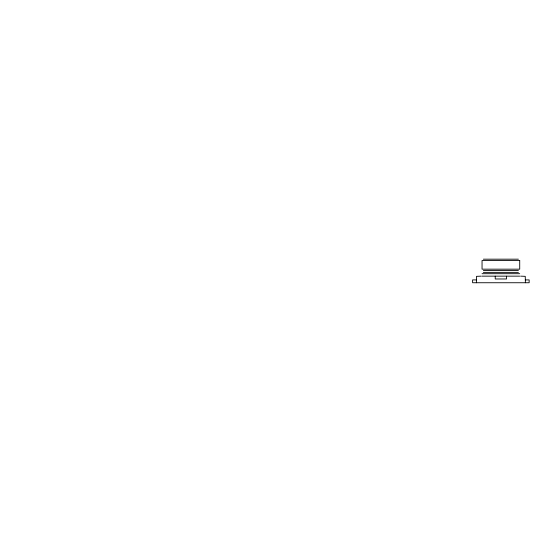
<?xml version="1.0" encoding="UTF-8"?>
<svg xmlns="http://www.w3.org/2000/svg" width="557" height="557" viewBox="0 0 557 557"><rect width="100%" height="100%" fill="white"/><g stroke="black" fill="none" stroke-linecap="round" stroke-linejoin="round"><path stroke-width="0.84" d="M481.151 276.147L476.514 276.349L476.381 282.74M483.365 259.186L518.393 259.179M483.365 270.493L518.393 270.486M483.365 272.373L518.393 272.373M482.049 273.696L519.716 273.696M482.035 276.147L519.681 276.147M520.607 276.147L525.251 276.349L525.383 282.74M476.381 279.913L472.608 279.913L472.608 282.74L529.15 282.74L529.15 279.913L525.376 279.913M506.536 276.223L506.536 278.973L495.229 278.973L495.229 276.181M519.716 260.502L482.049 260.502L482.049 269.17L519.716 269.17L519.716 260.502"/></g></svg>
